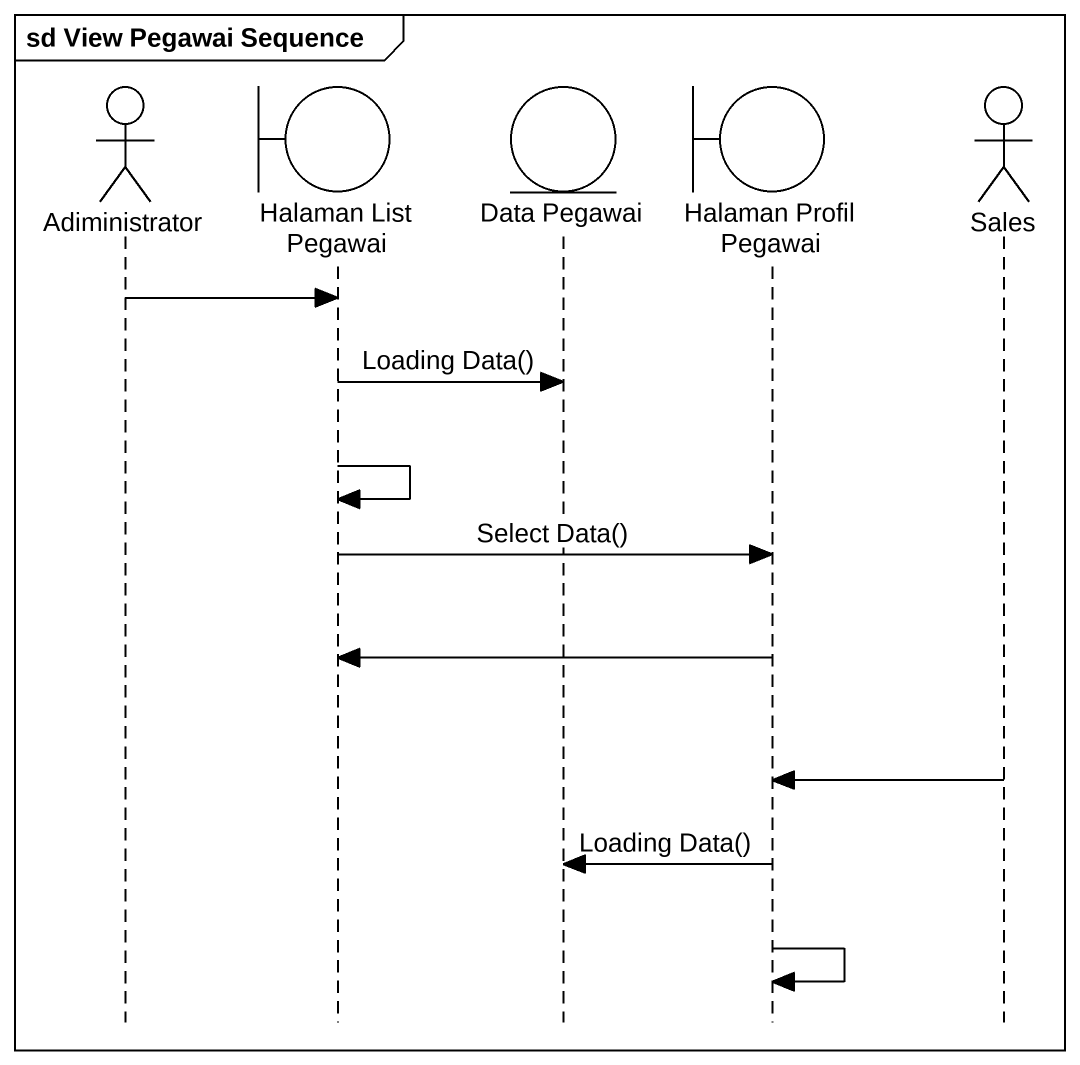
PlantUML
@startuml
mainframe sd View Pegawai Sequence
hide footbox
actor Adiministrator
boundary "Halaman List Pegawai" as Halaman_List_Pegawai
entity "Data Pegawai" as Data_Pegawai
boundary "Halaman Profil Pegawai" as Halaman_Profil_Pegawai
actor Sales

Adiministrator -> Halaman_List_Pegawai
Halaman_List_Pegawai -> Data_Pegawai : Loading Data()
Halaman_List_Pegawai -> Halaman_List_Pegawai
Halaman_List_Pegawai -> Halaman_Profil_Pegawai : Select Data()
Halaman_Profil_Pegawai -> Halaman_List_Pegawai
Sales -> Halaman_Profil_Pegawai
Halaman_Profil_Pegawai -> Data_Pegawai : Loading Data()
Halaman_Profil_Pegawai -> Halaman_Profil_Pegawai
@enduml
